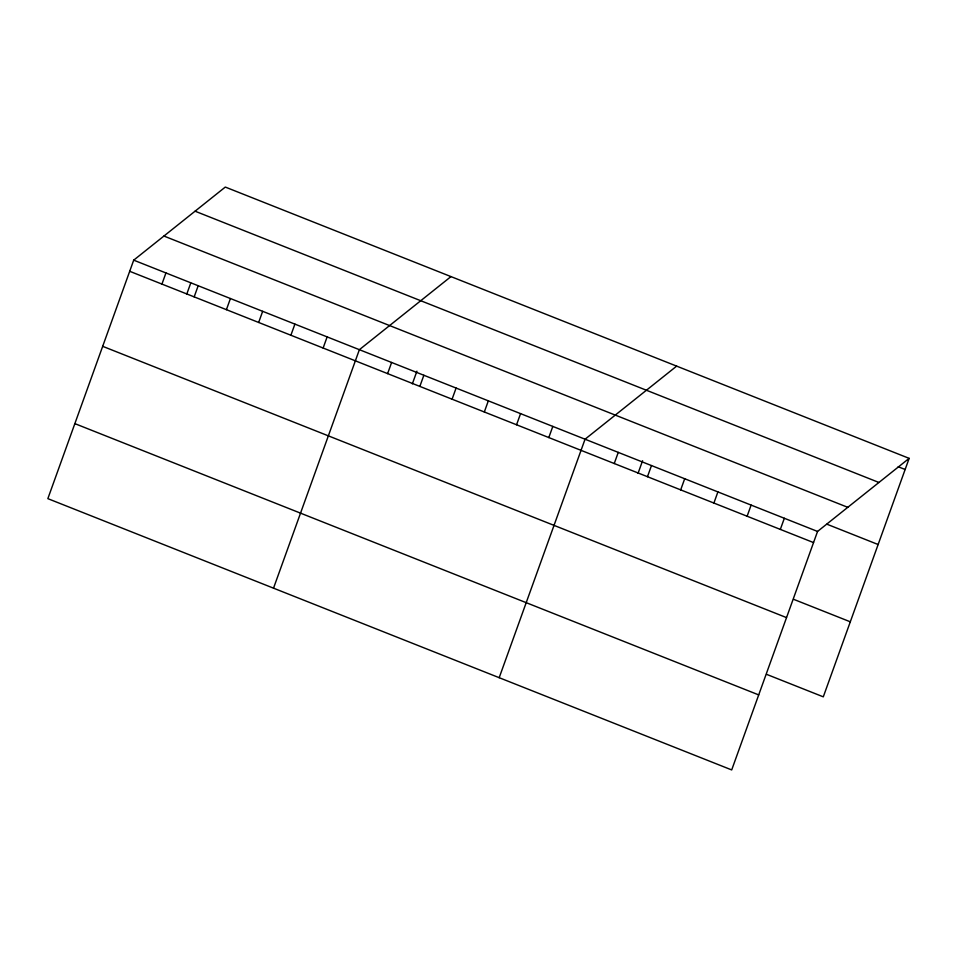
<?xml version="1.0" encoding="UTF-8"?>
<svg xmlns="http://www.w3.org/2000/svg" width="957" height="957" viewBox="0 0 957 957"><rect width="100%" height="100%" fill="white"/><g stroke="black" fill="none" stroke-linecap="round" stroke-linejoin="round"><path stroke-width="1.44" d="M133.705 260.16L47.85 498.645L731.698 769.93L817.553 531.446L909.15 458.355L225.302 187.07L133.705 260.16L817.553 531.446M161.936 284.097L165.944 272.948M186.687 294.313L190.742 283.069M194.175 296.885L198.183 285.736M226.414 309.673L230.422 298.536M258.653 322.461L262.661 311.324M290.892 335.249L294.9 324.112M323.131 348.037L327.138 336.9M273.523 588.172L359.377 349.688L450.974 276.597M387.609 373.613L391.616 362.476M412.359 383.841L416.917 371.184M419.848 386.401L423.855 375.264M452.087 399.189L456.094 388.052M484.326 411.977L488.333 400.839M516.565 424.764L520.572 413.627M548.804 437.564L552.811 426.415M499.195 677.688L585.05 439.215L676.647 366.124M614.25 463.523L618.258 452.386M638.032 473.356L642.59 460.712M647.47 476.706L651.478 465.557M680.69 489.876L684.698 478.739M713.898 503.059L717.906 491.91M747.118 516.23L751.125 505.093M780.326 529.412L784.345 518.263M909.15 458.355L823.295 696.84L766.545 674.326M898.216 466.753L905.143 469.492M195.072 211.198L878.921 482.472M163.934 236.044L847.782 507.33M826.92 524.197L878.131 544.521M129.697 271.298L813.546 542.583M793.556 599.297L850.306 621.811M102.686 346.326L786.534 617.612M74.861 423.628L758.71 694.902"/></g></svg>
